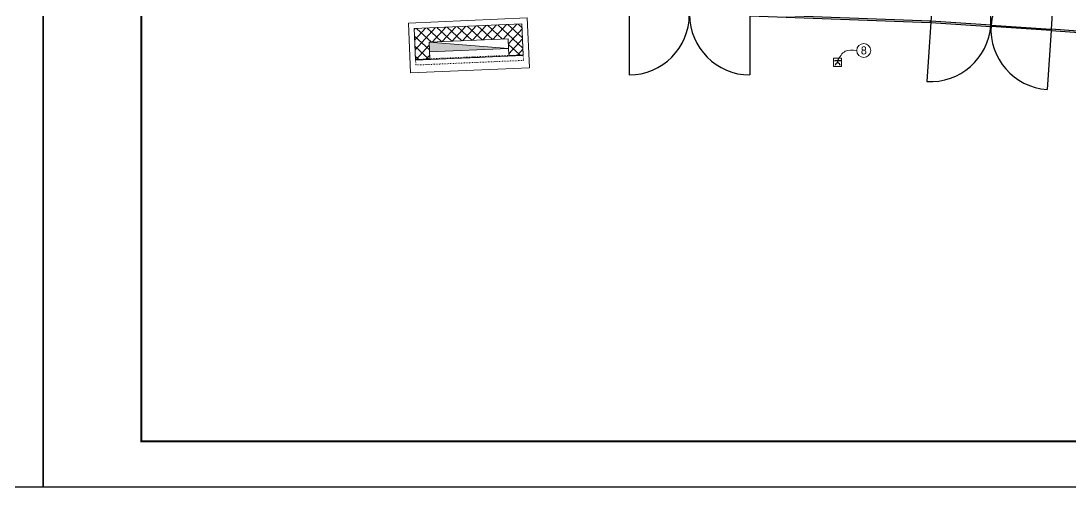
# Model space of a CAD drawing. Header units: millimetres. Extents: x 346472 to 732256, y -34068 to -15883.
# Drawn here: x 551926 to 565847, y -34068 to -27892 of the extents above; entities that cross this region are included whole.
import ezdxf

# ---------------------------------------------------------------- set-up
doc = ezdxf.new("R2010")
doc.units = ezdxf.units.MM
doc.header["$LTSCALE"] = 7
doc.linetypes.add('AED-090-P-PL02-N$0$ACAD_ISO03W100', pattern=[30, 12, -18])
for name, color, linetype in [('1建筑平面', 7, 'Continuous'), ('AED-090-P-PL02-N$0$HoseReelBackground', 255, 'Continuous'), ('walls', 7, 'Continuous'), ('图框', 9, 'Continuous')]:
    doc.layers.add(name, color=color, linetype=linetype)
for name, color, linetype, lineweight in [('AED-090-P-PL02-N$0$HoseReel', 1, 'Continuous', 13), ('EA7 CEILING', 251, 'Continuous', 9), ('LIGHTING LAY OUT', 1, 'Continuous', 18), ('QUOTE', 251, 'Continuous', 5), ('连线', 3, 'Continuous', 0)]:
    doc.layers.add(name, color=color, linetype=linetype, lineweight=lineweight)
doc.styles.get("Standard").update_dxf_attribs({"font": 'STKaiti.ttf'})

msp = doc.modelspace()

# ---------------------------------------------------------------- hatches: boundary and pattern name
at = {"layer": 'AED-090-P-PL02-N$0$HoseReel', "lineweight": 5, "extrusion": (0.001481, 7.72385e-05, 0.999999)}
msp.add_hatch(color=0, dxfattribs=at).paths.add_polyline_path([(558396.4, -28257.9), (557347.4, -28302.9), (557341.8, -28173)])

# ---------------------------------------------------------------- linework, layer by layer
at = {"layer": '1建筑平面', "color": 0, "lineweight": 5, "extrusion": (0.001481, 7.72385e-05, 0.999999)}
for p, q in [((557066.3, -27919.5, 2.3), (558644.8, -27851.8)), ((557094.6, -28578.9, 2.4), (557066.3, -27919.5, 2.3)), ((558644.8, -27851.8), (558673.1, -28511.2, 0)), ((558673.1, -28511.2, 0), (557094.6, -28578.9, 2.4))]:
    msp.add_line(p, q, dxfattribs=at)
at = {"layer": '1建筑平面', "color": 0, "lineweight": 5, "extrusion": (-0.001885, -6.71721e-05, 0.999998)}
msp.add_arc((559639.3, -89772.7, -1048.4), 61419, 91.519878, 91.706439, dxfattribs=at)
at = {"layer": 'AED-090-P-PL02-N$0$HoseReel', "color": 0, "lineweight": 5, "extrusion": (0.001481, 7.72385e-05, 0.999999)}
for p, q in [((558573.1, -27930, 0.1), (557144.4, -27991.3, 2.2)), ((558590.7, -28339.6, 0.1), (558573.1, -27930, 0.1)), ((557144.4, -27991.3, 2.2), (557162, -28400.9, 2.2)), ((557342.4, -28172.9, 2), (558391.4, -28127.9, 0.4)), ((558391.4, -28127.9, 0.4), (557342.4, -28172.9, 2)), ((557348, -28302.8, 2), (557342.4, -28172.9, 2)), ((558397, -28257.8, 0.4), (557342.4, -28172.9, 2)), ((557348, -28302.8, 2), (557342.4, -28172.9, 2)), ((557342.4, -28172.9, 2), (558397, -28257.8, 0.4)), ((557342.4, -28172.9, 2), (557351.8, -28392.7, 2)), ((558397, -28257.8, 0.4), (557348, -28302.8, 2)), ((558397, -28257.8, 0.4), (557348, -28302.8, 2)), ((558391.4, -28127.9, 0.4), (558397, -28257.8, 0.4)), ((558400.9, -28347.7, 0.4), (558391.4, -28127.9, 0.4)), ((557162, -28400.9, 2.2), (557351.8, -28392.7, 1.9)), ((558400.9, -28347.7, 0.4), (558590.7, -28339.6, 0.1))]:
    msp.add_line(p, q, dxfattribs=at)
at = {"layer": 'AED-090-P-PL02-N$0$HoseReel', "color": 0, "linetype": 'Continuous', "lineweight": 5, "extrusion": (0.001481, 7.72385e-05, 0.999999)}
for p, q in [((557427.5, -27979.1, 1.8), (557156.6, -28274.3, 2.2)), ((557562, -27973.3, 1.6), (557380.4, -28171.3, 1.9)), ((557444.9, -27978.4, 1.8), (557642.8, -28160.1, 1.5)), ((557696.6, -27967.6, 1.4), (557514.9, -28165.5, 1.7)), ((557579.4, -27972.6, 1.6), (557777.4, -28154.3, 1.3)), ((557831.2, -27961.8, 1.2), (557649.5, -28159.8, 1.5)), ((557714, -27966.8, 1.4), (557912, -28148.5, 1.1)), ((557965.8, -27956, 1), (557784.1, -28154, 1.3)), ((557848.6, -27961, 1.2), (558046.6, -28142.7, 0.9)), ((558100.4, -27950.2, 0.8), (557918.7, -28148.2, 1.1)), ((557983.2, -27955.3, 1), (558181.2, -28137, 0.7)), ((558234.9, -27944.5, 0.6), (558053.3, -28142.4, 0.9)), ((558117.8, -27949.5, 0.8), (558315.7, -28131.2, 0.5)), ((558369.5, -27938.7, 0.4), (558187.8, -28136.7, 0.7)), ((558252.3, -27943.7, 0.6), (558586.9, -28250.7, 0.1)), ((558504.1, -27932.9, 0.2), (558322.4, -28130.9, 0.5)), ((558386.9, -27938, 0.4), (558581.1, -28116.2, 0.1)), ((558521.5, -27932.2, 0.2), (558575.3, -27981.6, 0.1)), ((557158.3, -27990.7, 2.2), (557145, -28005.1, 2.2)), ((557148.9, -28094.6, 2.2), (557346.8, -28276.2, 2)), ((557292.9, -27984.9, 2), (557150.8, -28139.7, 2.2)), ((557175.7, -27989.9, 2.2), (557373.7, -28171.6, 1.9)), ((557310.3, -27984.1, 2), (557508.3, -28165.8, 1.7)), ((558575.9, -27995.5, 0.1), (558394.2, -28193.5, 0.4)), ((557154.6, -28229.1, 2.2), (557333.7, -28393.5, 2)), ((557344, -28210.9, 2), (557170, -28400.5, 2.2)), ((558394.7, -28203.6, 0.4), (558545, -28341.6, 0.2)), ((558581.7, -28130.1, 0.1), (558400, -28328.1, 0.4)), ((557160.4, -28363.7, 2.2), (557199.2, -28399.3, 2.2)), ((557349.8, -28345.5, 2), (557304.6, -28394.8, 2)), ((558400.5, -28338.2, 0.4), (558410.4, -28347.3, 0.4)), ((558587.5, -28264.7, 0.1), (558515.8, -28342.8, 0.2))]:
    msp.add_line(p, q, dxfattribs=at)
at = {"layer": 'AED-090-P-PL02-N$0$HoseReel', "color": 0, "linetype": 'AED-090-P-PL02-N$0$ACAD_ISO03W100', "lineweight": 5, "ltscale": 0.1, "extrusion": (0.001481, 7.72385e-05, 0.999999)}
for p, q in [((558386.4, -28348.4, 0.4), (557351.8, -28392.7, 1.9)), ((558590.7, -28339.6, 0.1), (558593.9, -28414.5, 0.1)), ((557162, -28400.9, 2.2), (557165.2, -28475.8, 2.2)), ((558593.9, -28414.5, 0.1), (557165.2, -28475.8, 2.2))]:
    msp.add_line(p, q, dxfattribs=at)
at = {"layer": 'AED-090-P-PL02-N$0$HoseReelBackground', "color": 0, "lineweight": 5, "extrusion": (0.001481, 7.72385e-05, 0.999999)}
for p, q in [((558573.1, -27930, 0.1), (557144.4, -27991.3, 2.2)), ((558591.1, -28349.6, 0.1), (558573.1, -27930, 0.1)), ((557144.4, -27991.3, 2.2), (557162.4, -28410.9, 2.2)), ((557162.4, -28410.9, 2.2), (558591.1, -28349.6, 0.1))]:
    msp.add_line(p, q, dxfattribs=at)
at = {"layer": 'EA7 CEILING', "color": 0, "lineweight": 5, "extrusion": (0.001481, 7.72385e-05, 0.999999)}
for p, q in [((558573.1, -27930, 0.1), (557144.4, -27991.3, 2.2)), ((558591.1, -28349.6, 0.1), (558573.1, -27930, 0.1)), ((557144.4, -27991.3, 2.2), (557162.4, -28410.9, 2.2)), ((557162.4, -28410.9, 2.2), (558591.1, -28349.6, 0.1))]:
    msp.add_line(p, q, dxfattribs=at)
at = {"layer": 'LIGHTING LAY OUT', "lineweight": 30}
for p, q in [((562806.4, -28417.9), (562722.9, -28417.9)), ((562763.5, -28417.9), (562763.5, -28448.2))]:
    msp.add_line(p, q, dxfattribs=at)
at = {"layer": 'LIGHTING LAY OUT', "lineweight": 5}
msp.add_lwpolyline([(562816.3, -28385.3), (562816.3, -28496), (562707.9, -28496), (562707.9, -28385.3)], close=True, dxfattribs=at)
at = {"layer": 'LIGHTING LAY OUT', "lineweight": 30}
msp.add_arc((562764.1, -28481), 32.8, 0.00954, 179.99046, dxfattribs=at)
at = {"layer": 'QUOTE', "color": 2, "lineweight": 5}
msp.add_open_spline([(562763.5, -28417.9), (562792.2, -28367), (562848.5, -28267.2), (562961.3, -28276.2), (563017.2, -28281.6)], degree=3, knots=[0, 0, 0, 0, 160.0724873, 313.9088272, 313.9088272, 313.9088272, 313.9088272], dxfattribs=at)
at = {"layer": 'walls'}
for p, q in [((559997.1, -27007), (559997.1, -28607)), ((564053.2, -27096.7), (563945.7, -28693.1)), ((565649.5, -27204.2), (565597.1, -28002.5)), ((561597.1, -27822), (561597.1, -28607)), ((565594.8, -28017.3), (565542.1, -28800.6))]:
    msp.add_line(p, q, dxfattribs=at)
for points in [[(561601.1, -27807), (561601.1, -27822), (563994.4, -27909.9), (563994.4, -27894.9)], [(563999.4, -27894.9), (563998.4, -27909.9), (564794.6, -27963.6), (564795.6, -27948.6)], [(565595.8, -28002.4), (565594.8, -28017.3), (564798.6, -27963.6), (564799.6, -27948.6)], [(565598.8, -28002.3), (565598.8, -28017.3), (566949.1, -28115.1), (566949.1, -28100.1)]]:
    msp.add_lwpolyline(points, close=True, dxfattribs=at)
for centre, start, end in [((559995.1, -27807), 270.14089, 89.85911), ((561599.1, -27807), 90.14089, 269.85911), ((563997.5, -27894.8), 266.28915, 86.00819), ((565597.8, -28002.5), 86.28933, 266.00801)]:
    msp.add_arc(centre, 800, start, end, dxfattribs=at)
at = {"layer": '图框', "color": 251}
for points in [[(526503.1, -34068.2), (552222.3, -34068.2), (552222.3, -15882.9), (526503.1, -15882.9)], [(552222.3, -34068.2), (577941.4, -34068.2), (577941.4, -15882.9), (552222.3, -15882.9)]]:
    msp.add_lwpolyline(points, close=True, dxfattribs=at)
at = {"layer": '图框', "color": 251, "const_width": 26}
msp.add_lwpolyline([(553521.2, -16489.1), (577335.2, -16489.1), (577335.2, -33462), (553521.2, -33462)], close=True, dxfattribs=at)
at = {"layer": '连线', "color": 2}
msp.add_circle((563109.5, -28283.3), 92.3, dxfattribs=at)

# ---------------------------------------------------------------- texts
msp.add_text('8', height=106.2, dxfattribs=at).set_placement((563071.4, -28335.2))

doc.saveas('drawing.dxf')
